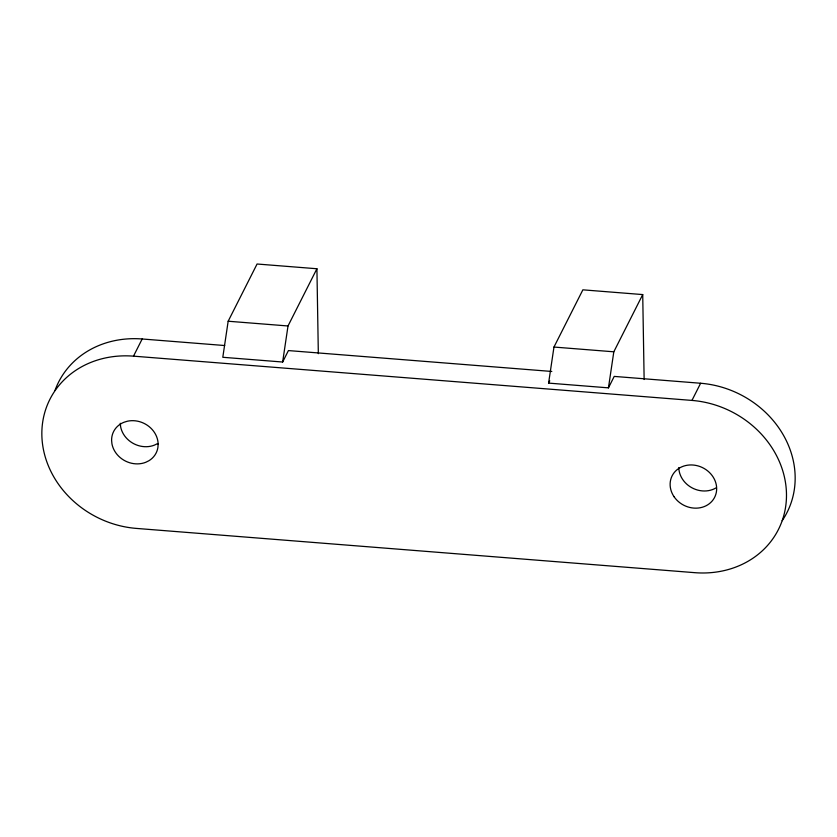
<?xml version="1.0" encoding="UTF-8"?>
<svg xmlns="http://www.w3.org/2000/svg" width="837" height="837" viewBox="0 0 837 837"><rect width="100%" height="100%" fill="white"/><g stroke="black" fill="none" stroke-linecap="round" stroke-linejoin="round"><path stroke-width="1.26" d="M318.332 353.674L316.92 268.75L257.074 264.011L228.166 321.23L222.799 357.284L282.644 362.023L288.42 350.577L551.792 371.461M282.644 362.023L288.012 325.97L316.92 268.75M782.187 520.677A95.272 84.045 26.8 0 0 782.585 433.733A95.272 84.045 26.8 0 0 700.632 383.252L614.222 376.409L608.447 387.855L548.601 383.105L553.968 347.052L582.876 289.832L642.722 294.582L644.134 379.506M608.447 387.855L613.814 351.802L642.722 294.582M133.501 356.154L691.958 400.421A95.272 84.045 26.8 0 1 786.477 493.924A95.272 84.045 26.8 0 1 694.825 572.675L136.368 528.409A95.272 84.045 26.8 0 1 41.85 434.905A95.272 84.045 26.8 0 1 133.501 356.154L142.175 338.985L224.714 345.535M548.601 383.105L549.763 380.814M691.958 400.421L700.632 383.252M157.513 443.61L154.426 445.127A23.813 21.009 26.8 0 1 120.612 426.661L120.266 423.26M228.166 321.23L288.012 325.97M553.968 347.052L613.814 351.802M716.033 487.887A23.813 21.009 26.8 0 1 691.822 487.73A23.813 21.009 26.8 0 1 678.797 467.538M55.001 390.44A95.272 84.045 26.8 0 1 142.175 338.985M158.141 444.123L157.911 447.471A23.813 21.009 26.8 0 1 148.84 460.779L145.753 462.296A23.813 21.009 26.8 0 1 111.938 443.819L111.603 440.429A23.813 21.009 26.8 0 1 123.991 422.256L127.339 421.231A23.813 21.009 26.8 0 1 158.141 444.123M674.067 496.728A23.813 21.009 26.8 0 0 714.285 497.973A23.813 21.009 26.8 0 0 691.812 464.953A23.813 21.009 26.8 0 0 674.067 496.728"/></g></svg>
